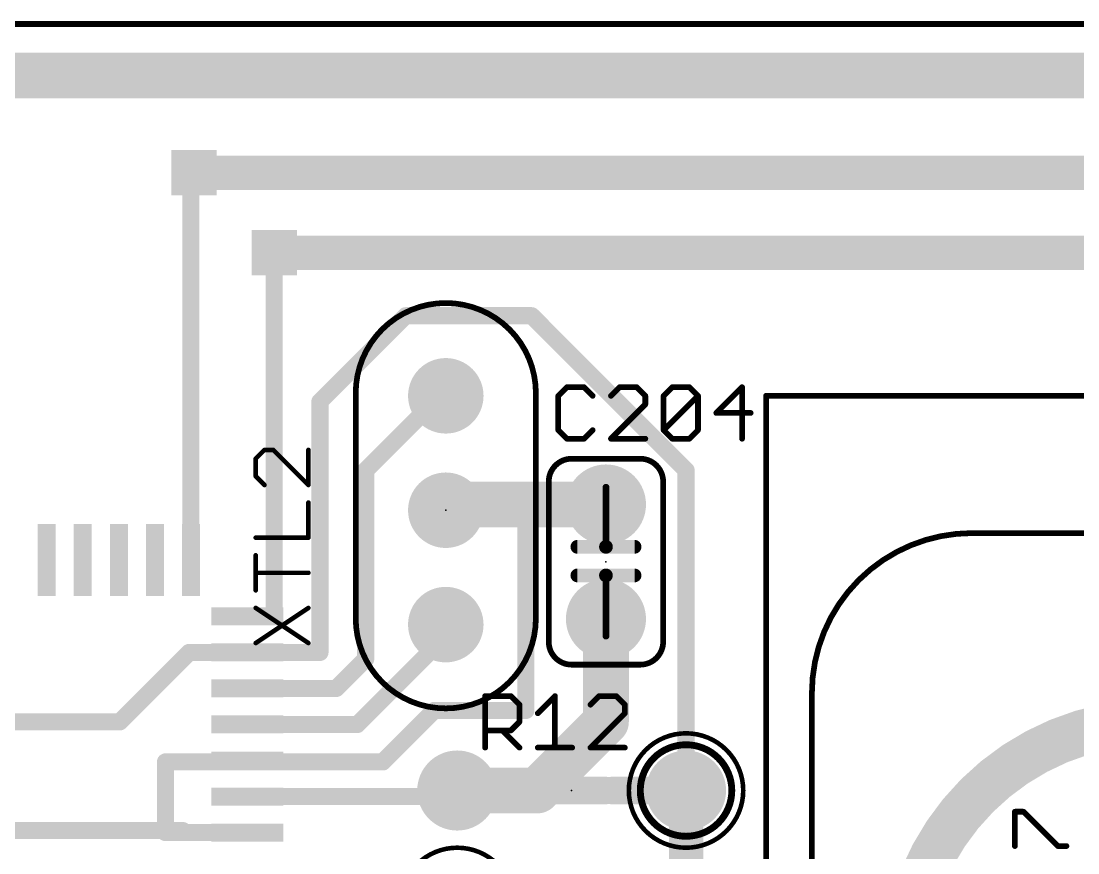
# Model space of a CAD drawing. Extents: x -4 to 220, y -9 to 53.
# Drawn here: x 74.39 to 97.85, y 26.05 to 44.51 of the extents above; entities that cross this region are included whole.
import ezdxf

# ---------------------------------------------------------------- set-up
doc = ezdxf.new("R2010")
doc.units = 0
for name, color, linetype in [('1', 14, 'CONTINUOUS'), ('16', 174, 'CONTINUOUS'), ('17', 94, 'CONTINUOUS'), ('18', 94, 'CONTINUOUS'), ('20', 178, 'CONTINUOUS'), ('21', 251, 'CONTINUOUS'), ('23', 178, 'CONTINUOUS'), ('25', 251, 'CONTINUOUS'), ('51', 251, 'CONTINUOUS')]:
    doc.layers.add(name, color=color, linetype=linetype)

# ---------------------------------------------------------------- blocks, each defined once
blk = doc.blocks.new('ROUNDP')
at = {"const_width": 0.5}
blk.add_lwpolyline([(0, -0.25, 1), (0, 0.25, 1), (0, -0.25)], format="xyb", dxfattribs=at)
blk = doc.blocks.new('RECT')
blk.add_solid([(-0.5, -0.5), (0.5, -0.5), (-0.5, 0.5), (0.5, 0.5)])
blk = doc.blocks.new('SQUAREV')
blk.add_solid([(-0.5, -0.5), (0.5, -0.5), (-0.5, 0.5), (0.5, 0.5)])
blk = doc.blocks.new('ROUNDV')
at = {"const_width": 0.5}
blk.add_lwpolyline([(0, -0.25, 1), (0, 0.25, 1), (0, -0.25)], format="xyb", dxfattribs=at)

msp = doc.modelspace()

# ---------------------------------------------------------------- linework, layer by layer
at = {"layer": '1'}
for points, const_width in [([(0, 44.45), (213.36, 44.45)], 0.127), ([(30.988, 43.307), (175.768, 43.307)], 1.016), ([(78.232, 41.148), (173.101, 41.148)], 0.762), ([(80.01, 39.37), (170.561, 39.37)], 0.762), ([(104.267, 36.195), (90.932, 36.195)], 0.127), ([(90.932, 36.195), (90.932, 24.511)], 0.127), ([(95.504, 33.147), (99.949, 33.147)], 0.127), ([(91.948, 25.4), (91.948, 29.591)], 0.127)]:
    msp.add_lwpolyline(points, dxfattribs=dict(at, const_width=const_width))
for points, const_width in [([(78.232, 41.3385, 1), (78.232, 40.9575)], 0.381), ([(80.01, 39.5605, 1), (80.01, 39.1795)], 0.381), ([(90.9638, 36.195, 1), (90.9002, 36.195)], 0.0635), ([(90.932, 36.2268, 1), (90.932, 36.1632)], 0.0635), ([(95.504, 33.147, 0.4142), (91.948, 29.591)], 0.127), ([(95.504, 33.1788, 1), (95.504, 33.1152)], 0.0635), ([(95.504, 33.1152, 1), (95.504, 33.1788)], 0.0635), ([(91.9798, 29.591, 1), (91.9163, 29.591)], 0.0635), ([(91.9163, 29.591, 1), (91.9798, 29.591)], 0.0635)]:
    msp.add_lwpolyline(points, format="xyb", dxfattribs=dict(at, const_width=const_width))
at = {"layer": '16'}
for points, const_width in [([(70.739, 43.307), (107.823, 43.307)], 1.016), ([(78.161, 32.548), (78.161, 41.148)], 0.381), ([(78.161, 41.148), (78.232, 41.148)], 0.381), ([(80.01, 31.298), (80.01, 39.37)], 0.381), ([(81.026, 36.068), (82.931, 37.973)], 0.381), ([(82.931, 37.973), (85.725, 37.973)], 0.381), ([(85.725, 37.973), (89.154, 34.544)], 0.381), ([(82.042, 34.544), (83.82, 36.322)], 0.381), ([(81.026, 30.498), (81.026, 36.068)], 0.381), ([(82.042, 30.353), (82.042, 34.544)], 0.381), ([(89.154, 34.544), (89.154, 27.432)], 0.381), ([(83.82, 33.782), (87.376, 33.782)], 1.016), ([(85.598, 33.782), (83.82, 33.782)], 0.381), ([(85.598, 29.21), (85.598, 33.782)], 0.381), ([(87.376, 28.956), (87.376, 31.242)], 1.016), ([(79.411, 31.298), (80.01, 31.298)], 0.381), ([(83.82, 31.242), (83.947, 31.242)], 0.381), ([(83.82, 30.861), (83.82, 31.242)], 0.381), ([(81.857, 28.898), (83.82, 30.861)], 0.381), ([(76.581, 28.956), (78.123, 30.498)], 0.381), ([(78.123, 30.498), (79.411, 30.498)], 0.381), ([(79.411, 30.498), (81.026, 30.498)], 0.381), ([(81.387, 29.698), (82.042, 30.353)], 0.381), ([(79.411, 29.698), (81.387, 29.698)], 0.381), ([(82.423, 28.067), (83.566, 29.21)], 0.381), ([(83.566, 29.21), (85.598, 29.21)], 0.381), ([(85.852, 27.432), (87.376, 28.956)], 1.016), ([(71.211, 28.956), (76.581, 28.956)], 0.381), ([(79.411, 28.898), (81.857, 28.898)], 0.381), ([(77.597, 26.498), (77.597, 28.067)], 0.381), ([(77.597, 28.067), (79.411, 28.067)], 0.381), ([(79.411, 28.067), (79.411, 28.098)], 0.381), ([(79.411, 28.067), (82.423, 28.067)], 0.381), ([(84.074, 27.432), (85.852, 27.432)], 1.016), ([(89.154, 27.432), (89.154, 24.892)], 0.762), ([(79.411, 27.298), (84.074, 27.298)], 0.381), ([(84.074, 27.298), (84.074, 27.432)], 0.381), ([(73.025, 26.543), (77.978, 26.543)], 0.381), ([(77.978, 26.498), (77.597, 26.498)], 0.381), ([(77.978, 26.543), (77.978, 26.498)], 0.381), ([(77.978, 26.498), (79.411, 26.498)], 0.381)]:
    msp.add_lwpolyline(points, dxfattribs=dict(at, const_width=const_width))
for points, const_width in [([(78.161, 41.2433, 1), (78.161, 41.0528)], 0.1905), ([(78.2562, 41.148, 1), (78.0658, 41.148)], 0.1905), ([(78.232, 41.0528, 1), (78.232, 41.2433)], 0.1905), ([(80.1052, 39.37, 1), (79.9148, 39.37)], 0.1905), ([(82.931, 38.0682, 1), (82.931, 37.8777)], 0.1905), ([(82.9984, 37.9056, 1), (82.8636, 38.0404)], 0.1905), ([(85.7924, 38.0404, 1), (85.6576, 37.9056)], 0.1905), ([(85.725, 37.8777, 1), (85.725, 38.0682)], 0.1905), ([(83.8874, 36.2546, 1), (83.7526, 36.3894)], 0.1905), ([(80.9586, 36.1354, 1), (81.0934, 36.0006)], 0.1905), ([(81.1213, 36.068, 1), (80.9308, 36.068)], 0.1905), ([(82.1372, 34.544, 1), (81.9468, 34.544)], 0.1905), ([(89.2493, 34.544, 1), (89.0588, 34.544)], 0.1905), ([(81.9746, 34.6114, 1), (82.1094, 34.4766)], 0.1905), ([(89.0866, 34.4766, 1), (89.2214, 34.6114)], 0.1905), ([(83.82, 34.036, 1), (83.82, 33.528)], 0.508), ([(87.376, 33.528, 1), (87.376, 34.036)], 0.508), ([(83.82, 33.8773, 1), (83.82, 33.6868)], 0.1905), ([(85.6932, 33.782, 1), (85.5028, 33.782)], 0.1905), ([(85.598, 33.6868, 1), (85.598, 33.8773)], 0.1905), ([(78.0658, 32.548, 1), (78.2562, 32.548)], 0.1905), ([(87.63, 31.242, 1), (87.122, 31.242)], 0.508), ([(79.411, 31.3933, 1), (79.411, 31.2028)], 0.1905), ([(80.01, 31.2028, 1), (80.01, 31.3933)], 0.1905), ([(79.9148, 31.298, 1), (80.1052, 31.298)], 0.1905), ([(83.82, 31.3373, 1), (83.82, 31.1468)], 0.1905), ([(83.9153, 31.242, 1), (83.7248, 31.242)], 0.1905), ([(83.947, 31.1468, 1), (83.947, 31.3373)], 0.1905), ([(83.8874, 30.7936, 1), (83.7526, 30.9284)], 0.1905), ([(83.7248, 30.861, 1), (83.9153, 30.861)], 0.1905), ([(78.123, 30.5933, 1), (78.123, 30.4028)], 0.1905), ([(78.1904, 30.4306, 1), (78.0556, 30.5654)], 0.1905), ([(79.411, 30.5933, 1), (79.411, 30.4028)], 0.1905), ([(79.411, 30.4028, 1), (79.411, 30.5933)], 0.1905), ([(80.9308, 30.498, 1), (81.1213, 30.498)], 0.1905), ([(81.026, 30.4028, 1), (81.026, 30.5933)], 0.1905), ([(82.1094, 30.2856, 1), (81.9746, 30.4204)], 0.1905), ([(81.9468, 30.353, 1), (82.1372, 30.353)], 0.1905), ([(79.411, 29.7933, 1), (79.411, 29.6028)], 0.1905), ([(81.3196, 29.7654, 1), (81.4544, 29.6306)], 0.1905), ([(81.387, 29.6028, 1), (81.387, 29.7933)], 0.1905), ([(83.566, 29.3053, 1), (83.566, 29.1148)], 0.1905), ([(83.6334, 29.1426, 1), (83.4986, 29.2774)], 0.1905), ([(85.598, 29.1148, 1), (85.598, 29.3053)], 0.1905), ([(87.5556, 28.7764, 1), (87.1964, 29.1356)], 0.508), ([(99.568, 28.956, 0.4142), (93.98, 23.368)], 1.016), ([(76.5136, 29.0234, 1), (76.6484, 28.8886)], 0.1905), ([(76.581, 28.8608, 1), (76.581, 29.0513)], 0.1905), ([(85.5028, 29.21, 1), (85.6932, 29.21)], 0.1905), ([(87.122, 28.956, 1), (87.63, 28.956)], 0.508), ([(79.411, 28.9932, 1), (79.411, 28.8027)], 0.1905), ([(81.7896, 28.9654, 1), (81.9244, 28.8306)], 0.1905), ([(81.857, 28.8027, 1), (81.857, 28.9932)], 0.1905), ([(77.597, 28.1623, 1), (77.597, 27.9718)], 0.1905), ([(77.6923, 28.067, 1), (77.5018, 28.067)], 0.1905), ([(79.411, 28.1623, 1), (79.411, 27.9718)], 0.1905), ([(79.5062, 28.098, 1), (79.3158, 28.098)], 0.1905), ([(79.3158, 28.067, 1), (79.5062, 28.067)], 0.1905), ([(79.411, 27.9718, 1), (79.411, 28.1623)], 0.1905), ([(82.3556, 28.1344, 1), (82.4904, 27.9996)], 0.1905), ([(82.423, 27.9718, 1), (82.423, 28.1623)], 0.1905), ([(84.074, 27.686, 1), (84.074, 27.178)], 0.508), ([(85.852, 27.178, 1), (85.852, 27.686)], 0.508), ([(85.6724, 27.6116, 1), (86.0316, 27.2524)], 0.508), ([(89.3445, 27.432, 1), (88.9635, 27.432)], 0.381), ([(79.411, 27.3933, 1), (79.411, 27.2028)], 0.1905), ([(84.1692, 27.432, 1), (83.9788, 27.432)], 0.1905), ([(84.074, 27.2028, 1), (84.074, 27.3933)], 0.1905), ([(89.0588, 27.432, 1), (89.2493, 27.432)], 0.1905), ([(83.9788, 27.298, 1), (84.1692, 27.298)], 0.1905), ([(77.597, 26.5933, 1), (77.597, 26.4028)], 0.1905), ([(77.5018, 26.498, 1), (77.6923, 26.498)], 0.1905), ([(77.978, 26.5933, 1), (77.978, 26.4028)], 0.1905), ([(78.0733, 26.543, 1), (77.8828, 26.543)], 0.1905), ([(77.8828, 26.498, 1), (78.0733, 26.498)], 0.1905), ([(77.978, 26.4478, 1), (77.978, 26.6383)], 0.1905), ([(77.978, 26.4028, 1), (77.978, 26.5933)], 0.1905), ([(79.411, 26.4028, 1), (79.411, 26.5933)], 0.1905)]:
    msp.add_lwpolyline(points, format="xyb", dxfattribs=dict(at, const_width=const_width))
at = {"layer": '20'}
msp.add_line((213.36, 44.45), (0, 44.45), dxfattribs=at)
at = {"layer": '21'}
for points, const_width in [([(85.82, 36.255, 1), (81.82, 36.255)], 0.127), ([(81.8518, 36.255, 1), (81.7883, 36.255)], 0.0635), ([(81.7883, 36.255, 1), (81.8518, 36.255)], 0.0635), ([(85.8518, 36.255, 1), (85.7883, 36.255)], 0.0635), ([(85.7883, 36.255, 1), (85.8518, 36.255)], 0.0635), ([(86.614, 34.798, 0.4142), (86.106, 34.29)], 0.127), ([(86.614, 34.8298, 1), (86.614, 34.7662)], 0.0635), ([(86.614, 34.7662, 1), (86.614, 34.8298)], 0.0635), ([(88.138, 34.8298, 1), (88.138, 34.7662)], 0.0635), ([(88.646, 34.29, 0.4142), (88.138, 34.798)], 0.127), ([(88.138, 34.7662, 1), (88.138, 34.8298)], 0.0635), ([(86.1378, 34.29, 1), (86.0743, 34.29)], 0.0635), ([(86.0743, 34.29, 1), (86.1378, 34.29)], 0.0635), ([(88.6778, 34.29, 1), (88.6142, 34.29)], 0.0635), ([(88.6142, 34.29, 1), (88.6778, 34.29)], 0.0635), ([(87.4141, 34.163, 1), (87.3379, 34.163)], 0.0762), ([(86.741, 32.9184, 1), (86.741, 32.766)], 0.1524), ([(87.376, 32.9184, 1), (87.376, 32.766)], 0.1524), ([(87.376, 32.766, 1), (87.376, 32.9184)], 0.1524), ([(87.3379, 32.8422, 1), (87.4141, 32.8422)], 0.0762), ([(88.011, 32.766, 1), (88.011, 32.9184)], 0.1524), ([(86.741, 32.2834, 1), (86.741, 32.131)], 0.1524), ([(87.376, 32.2834, 1), (87.376, 32.131)], 0.1524), ([(87.376, 32.131, 1), (87.376, 32.2834)], 0.1524), ([(87.4141, 32.2072, 1), (87.3379, 32.2072)], 0.0762), ([(88.011, 32.131, 1), (88.011, 32.2834)], 0.1524), ([(81.82, 31.255, 1), (85.82, 31.255)], 0.127), ([(81.8518, 31.255, 1), (81.7883, 31.255)], 0.0635), ([(81.7883, 31.255, 1), (81.8518, 31.255)], 0.0635), ([(85.8518, 31.255, 1), (85.7883, 31.255)], 0.0635), ([(85.7883, 31.255, 1), (85.8518, 31.255)], 0.0635), ([(86.106, 30.734, 0.4142), (86.614, 30.226)], 0.127), ([(86.1378, 30.734, 1), (86.0743, 30.734)], 0.0635), ([(86.0743, 30.734, 1), (86.1378, 30.734)], 0.0635), ([(87.3379, 30.861, 1), (87.4141, 30.861)], 0.0762), ([(88.138, 30.226, 0.4142), (88.646, 30.734)], 0.127), ([(88.6778, 30.734, 1), (88.6142, 30.734)], 0.0635), ([(88.6142, 30.734, 1), (88.6778, 30.734)], 0.0635), ([(86.614, 30.2578, 1), (86.614, 30.1943)], 0.0635), ([(86.614, 30.1943, 1), (86.614, 30.2578)], 0.0635), ([(88.138, 30.2578, 1), (88.138, 30.1943)], 0.0635), ([(88.138, 30.1943, 1), (88.138, 30.2578)], 0.0635), ([(89.154, 26.162, 1), (89.154, 28.702, 1), (89.154, 26.162)], 0.1016), ([(85.852, 27.5844, 1), (85.852, 27.2796)], 0.3048), ([(87.376, 27.2796, 1), (87.376, 27.5844)], 0.3048), ([(84.074, 23.622, 1), (84.074, 26.162, 1), (84.074, 23.622)], 0.1016)]:
    msp.add_lwpolyline(points, format="xyb", dxfattribs=dict(at, const_width=const_width))
for points, const_width in [([(81.82, 31.255), (81.82, 36.255)], 0.127), ([(85.82, 36.255), (85.82, 31.255)], 0.127), ([(86.614, 34.798), (88.138, 34.798)], 0.127), ([(86.106, 30.734), (86.106, 34.29)], 0.127), ([(88.646, 34.29), (88.646, 30.734)], 0.127), ([(87.376, 32.8422), (87.376, 34.163)], 0.1524), ([(86.741, 32.8422), (87.376, 32.8422)], 0.3048), ([(87.376, 32.8422), (88.011, 32.8422)], 0.3048), ([(86.741, 32.2072), (87.376, 32.2072)], 0.3048), ([(87.376, 32.2072), (88.011, 32.2072)], 0.3048), ([(87.376, 32.2072), (87.376, 30.861)], 0.1524), ([(88.138, 30.226), (86.614, 30.226)], 0.127), ([(87.376, 27.432), (85.852, 27.432)], 0.6096)]:
    msp.add_lwpolyline(points, dxfattribs=dict(at, const_width=const_width))
at = {"layer": '23'}
for p in [(83.82, 33.655), (87.376, 32.512), (86.614, 27.432)]:
    msp.add_point(p, dxfattribs=at)
at = {"layer": '25'}
for points, const_width in [([(86.5086, 36.3865), (86.3179, 36.1958)], 0.127), ([(86.8899, 36.3865), (86.5086, 36.3865)], 0.127), ([(87.0806, 36.1958), (86.8899, 36.3865)], 0.127), ([(87.678, 36.3865), (87.4873, 36.1958)], 0.127), ([(88.0593, 36.3865), (87.678, 36.3865)], 0.127), ([(88.2499, 36.1958), (88.0593, 36.3865)], 0.127), ([(88.6567, 36.1958), (88.8474, 36.3865)], 0.127), ([(88.8474, 36.3865), (89.2287, 36.3865)], 0.127), ([(89.2287, 36.3865), (89.4193, 36.1958)], 0.127), ([(90.3981, 36.3865), (89.8261, 35.8145)], 0.127), ([(90.3981, 35.2425), (90.3981, 36.3865)], 0.127), ([(86.3179, 36.1958), (86.3179, 35.4332)], 0.127), ([(88.2499, 36.0052), (88.2499, 36.1958)], 0.127), ([(88.6567, 35.4332), (88.6567, 36.1958)], 0.127), ([(88.6567, 35.4332), (89.4193, 36.1958)], 0.127), ([(89.4193, 36.1958), (89.4193, 35.4332)], 0.127), ([(87.4873, 35.2425), (88.2499, 36.0052)], 0.127), ([(89.8261, 35.8145), (90.5887, 35.8145)], 0.127), ([(86.3179, 35.4332), (86.5086, 35.2425)], 0.127), ([(86.8899, 35.2425), (87.0806, 35.4332)], 0.127), ([(88.8474, 35.2425), (88.6567, 35.4332)], 0.127), ([(89.4193, 35.4332), (89.2287, 35.2425)], 0.127), ([(86.5086, 35.2425), (86.8899, 35.2425)], 0.127), ([(88.2499, 35.2425), (87.4873, 35.2425)], 0.127), ([(89.2287, 35.2425), (88.8474, 35.2425)], 0.127), ([(79.7947, 34.9936), (79.5998, 34.7987)], 0.1016), ([(79.9896, 34.9936), (79.7947, 34.9936)], 0.1016), ([(80.7692, 34.214), (79.9896, 34.9936)], 0.1016), ([(80.7692, 34.9936), (80.7692, 34.214)], 0.1016), ([(79.5998, 34.7987), (79.5998, 34.4089)], 0.1016), ([(79.5998, 34.4089), (79.7947, 34.214)], 0.1016), ([(80.7692, 33.0446), (80.7692, 33.8242)], 0.1016), ([(79.5998, 33.0446), (80.7692, 33.0446)], 0.1016), ([(79.5998, 31.8752), (79.5998, 32.6548)], 0.1016), ([(80.7692, 32.265), (79.5998, 32.265)], 0.1016), ([(79.5998, 30.7058), (80.7692, 31.4854)], 0.1016), ([(79.5998, 31.4854), (80.7692, 30.7058)], 0.1016), ([(84.6933, 28.3845), (84.6933, 29.5285)], 0.127), ([(84.6933, 29.5285), (85.2653, 29.5285)], 0.127), ([(85.2653, 29.5285), (85.456, 29.3378)], 0.127), ([(85.8627, 29.1471), (86.244, 29.5285)], 0.127), ([(86.244, 29.5285), (86.244, 28.3845)], 0.127), ([(87.2228, 29.5285), (87.0321, 29.3378)], 0.127), ([(87.6041, 29.5285), (87.2228, 29.5285)], 0.127), ([(87.7947, 29.3378), (87.6041, 29.5285)], 0.127), ([(85.456, 29.3378), (85.456, 28.9565)], 0.127), ([(87.7947, 29.1471), (87.7947, 29.3378)], 0.127), ([(87.0321, 28.3845), (87.7947, 29.1471)], 0.127), ([(85.456, 28.9565), (85.2653, 28.7658)], 0.127), ([(85.2653, 28.7658), (84.6933, 28.7658)], 0.127), ([(85.0746, 28.7658), (85.456, 28.3845)], 0.127), ([(85.8627, 28.3845), (86.6253, 28.3845)], 0.127), ([(87.7947, 28.3845), (87.0321, 28.3845)], 0.127), ([(96.4555, 26.1991), (96.4555, 26.9618)], 0.127), ([(96.4555, 26.9618), (96.6462, 26.9618)], 0.127), ([(96.6462, 26.9618), (97.4088, 26.1991)], 0.127), ([(97.4088, 26.1991), (97.5995, 26.1991)], 0.127)]:
    msp.add_lwpolyline(points, dxfattribs=dict(at, const_width=const_width))
for points, const_width in [([(86.5086, 36.4182, 1), (86.5086, 36.3547)], 0.0635), ([(86.531, 36.364, 1), (86.4861, 36.4089)], 0.0635), ([(86.9123, 36.4089, 1), (86.8674, 36.364)], 0.0635), ([(86.8899, 36.3547, 1), (86.8899, 36.4182)], 0.0635), ([(87.678, 36.4182, 1), (87.678, 36.3547)], 0.0635), ([(87.7004, 36.364, 1), (87.6555, 36.4089)], 0.0635), ([(88.0817, 36.4089, 1), (88.0368, 36.364)], 0.0635), ([(88.0593, 36.3547, 1), (88.0593, 36.4182)], 0.0635), ([(88.8474, 36.4182, 1), (88.8474, 36.3547)], 0.0635), ([(88.8698, 36.364, 1), (88.8249, 36.4089)], 0.0635), ([(89.2511, 36.4089, 1), (89.2062, 36.364)], 0.0635), ([(89.2287, 36.3547, 1), (89.2287, 36.4182)], 0.0635), ([(90.4298, 36.3865, 1), (90.3663, 36.3865)], 0.0635), ([(90.4205, 36.364, 1), (90.3756, 36.4089)], 0.0635), ([(86.3497, 36.1958, 1), (86.2862, 36.1958)], 0.0635), ([(86.2955, 36.2183, 1), (86.3404, 36.1734)], 0.0635), ([(87.0581, 36.1734, 1), (87.103, 36.2183)], 0.0635), ([(87.4648, 36.2183, 1), (87.5098, 36.1734)], 0.0635), ([(88.2817, 36.1958, 1), (88.2182, 36.1958)], 0.0635), ([(88.2275, 36.1734, 1), (88.2724, 36.2183)], 0.0635), ([(88.6884, 36.1958, 1), (88.6249, 36.1958)], 0.0635), ([(88.6342, 36.2183, 1), (88.6791, 36.1734)], 0.0635), ([(89.4511, 36.1958, 1), (89.3876, 36.1958)], 0.0635), ([(89.4418, 36.1734, 1), (89.3969, 36.2183)], 0.0635), ([(89.3969, 36.1734, 1), (89.4418, 36.2183)], 0.0635), ([(88.2182, 36.0052, 1), (88.2817, 36.0052)], 0.0635), ([(88.2724, 35.9827, 1), (88.2275, 36.0276)], 0.0635), ([(89.8261, 35.8462, 1), (89.8261, 35.7827)], 0.0635), ([(89.8036, 35.8369, 1), (89.8485, 35.792)], 0.0635), ([(90.5887, 35.7827, 1), (90.5887, 35.8462)], 0.0635), ([(86.2862, 35.4332, 1), (86.3497, 35.4332)], 0.0635), ([(86.3404, 35.4556, 1), (86.2955, 35.4107)], 0.0635), ([(87.103, 35.4107, 1), (87.0581, 35.4556)], 0.0635), ([(88.6249, 35.4332, 1), (88.6884, 35.4332)], 0.0635), ([(88.6791, 35.4556, 1), (88.6342, 35.4107)], 0.0635), ([(88.6342, 35.4556, 1), (88.6791, 35.4107)], 0.0635), ([(89.3876, 35.4332, 1), (89.4511, 35.4332)], 0.0635), ([(89.4418, 35.4107, 1), (89.3969, 35.4556)], 0.0635), ([(86.5086, 35.2743, 1), (86.5086, 35.2107)], 0.0635), ([(86.4861, 35.22, 1), (86.531, 35.265)], 0.0635), ([(86.8674, 35.265, 1), (86.9123, 35.22)], 0.0635), ([(86.8899, 35.2107, 1), (86.8899, 35.2743)], 0.0635), ([(87.4873, 35.2743, 1), (87.4873, 35.2107)], 0.0635), ([(87.4648, 35.265, 1), (87.5098, 35.22)], 0.0635), ([(88.2499, 35.2107, 1), (88.2499, 35.2743)], 0.0635), ([(88.8474, 35.2743, 1), (88.8474, 35.2107)], 0.0635), ([(88.8249, 35.22, 1), (88.8698, 35.265)], 0.0635), ([(89.2062, 35.265, 1), (89.2511, 35.22)], 0.0635), ([(89.2287, 35.2107, 1), (89.2287, 35.2743)], 0.0635), ([(90.3663, 35.2425, 1), (90.4298, 35.2425)], 0.0635), ([(79.7947, 35.019, 1), (79.7947, 34.9682)], 0.0508), ([(79.8127, 34.9756, 1), (79.7767, 35.0115)], 0.0508), ([(80.0076, 35.0115, 1), (79.9716, 34.9756)], 0.0508), ([(79.9896, 34.9682, 1), (79.9896, 35.019)], 0.0508), ([(80.7946, 34.9936, 1), (80.7438, 34.9936)], 0.0508), ([(79.6252, 34.7987, 1), (79.5744, 34.7987)], 0.0508), ([(79.5818, 34.8166, 1), (79.6178, 34.7807)], 0.0508), ([(79.6178, 34.4268, 1), (79.5818, 34.3909)], 0.0508), ([(79.5744, 34.4089, 1), (79.6252, 34.4089)], 0.0508), ([(79.7767, 34.196, 1), (79.8127, 34.232)], 0.0508), ([(80.7512, 34.196, 1), (80.7872, 34.232)], 0.0508), ([(80.7438, 34.214, 1), (80.7946, 34.214)], 0.0508), ([(80.7946, 33.8242, 1), (80.7438, 33.8242)], 0.0508), ([(79.5998, 33.07, 1), (79.5998, 33.0192)], 0.0508), ([(80.7692, 33.0192, 1), (80.7692, 33.07)], 0.0508), ([(80.7438, 33.0446, 1), (80.7946, 33.0446)], 0.0508), ([(79.6252, 32.6548, 1), (79.5744, 32.6548)], 0.0508), ([(79.5998, 32.2904, 1), (79.5998, 32.2396)], 0.0508), ([(80.7692, 32.2396, 1), (80.7692, 32.2904)], 0.0508), ([(79.5744, 31.8752, 1), (79.6252, 31.8752)], 0.0508), ([(79.6139, 31.5065, 1), (79.5857, 31.4643)], 0.0508), ([(80.7833, 31.4643, 1), (80.7551, 31.5065)], 0.0508), ([(79.5857, 30.7269, 1), (79.6139, 30.6847)], 0.0508), ([(80.7551, 30.6847, 1), (80.7833, 30.7269)], 0.0508), ([(84.6933, 29.5602, 1), (84.6933, 29.4967)], 0.0635), ([(84.7251, 29.5285, 1), (84.6616, 29.5285)], 0.0635), ([(85.2877, 29.5509, 1), (85.2428, 29.506)], 0.0635), ([(85.2653, 29.4967, 1), (85.2653, 29.5602)], 0.0635), ([(86.2758, 29.5285, 1), (86.2123, 29.5285)], 0.0635), ([(86.2665, 29.506, 1), (86.2216, 29.5509)], 0.0635), ([(87.2228, 29.5602, 1), (87.2228, 29.4967)], 0.0635), ([(87.2452, 29.506, 1), (87.2003, 29.5509)], 0.0635), ([(87.6265, 29.5509, 1), (87.5816, 29.506)], 0.0635), ([(87.6041, 29.4967, 1), (87.6041, 29.5602)], 0.0635), ([(85.4877, 29.3378, 1), (85.4242, 29.3378)], 0.0635), ([(85.4335, 29.3154, 1), (85.4784, 29.3603)], 0.0635), ([(87.0096, 29.3603, 1), (87.0545, 29.3154)], 0.0635), ([(87.8265, 29.3378, 1), (87.763, 29.3378)], 0.0635), ([(87.7723, 29.3154, 1), (87.8172, 29.3603)], 0.0635), ([(85.8402, 29.1696, 1), (85.8852, 29.1247)], 0.0635), ([(87.763, 29.1471, 1), (87.8265, 29.1471)], 0.0635), ([(87.8172, 29.1247, 1), (87.7723, 29.1696)], 0.0635), ([(85.4242, 28.9565, 1), (85.4877, 28.9565)], 0.0635), ([(85.4784, 28.934, 1), (85.4335, 28.9789)], 0.0635), ([(84.6933, 28.7976, 1), (84.6933, 28.7341)], 0.0635), ([(85.0971, 28.7883, 1), (85.0522, 28.7434)], 0.0635), ([(85.2428, 28.7883, 1), (85.2877, 28.7434)], 0.0635), ([(85.2653, 28.7341, 1), (85.2653, 28.7976)], 0.0635), ([(84.6616, 28.3845, 1), (84.7251, 28.3845)], 0.0635), ([(85.4335, 28.362, 1), (85.4784, 28.407)], 0.0635), ([(85.8627, 28.4163, 1), (85.8627, 28.3528)], 0.0635), ([(86.2123, 28.3845, 1), (86.2758, 28.3845)], 0.0635), ([(86.6253, 28.3528, 1), (86.6253, 28.4163)], 0.0635), ([(87.0096, 28.407, 1), (87.0545, 28.362)], 0.0635), ([(87.0321, 28.4163, 1), (87.0321, 28.3528)], 0.0635), ([(87.7947, 28.3528, 1), (87.7947, 28.4163)], 0.0635), ([(96.4873, 26.9618, 1), (96.4238, 26.9618)], 0.0635), ([(96.4555, 26.9935, 1), (96.4555, 26.93)], 0.0635), ([(96.6686, 26.9842, 1), (96.6237, 26.9393)], 0.0635), ([(96.6462, 26.93, 1), (96.6462, 26.9935)], 0.0635), ([(96.4238, 26.1991, 1), (96.4873, 26.1991)], 0.0635), ([(97.4088, 26.2309, 1), (97.4088, 26.1674)], 0.0635), ([(97.3864, 26.1766, 1), (97.4313, 26.2216)], 0.0635), ([(97.5995, 26.1674, 1), (97.5995, 26.2309)], 0.0635)]:
    msp.add_lwpolyline(points, format="xyb", dxfattribs=dict(at, const_width=const_width))
at = {"layer": '51'}
for points, const_width in [([(89.154, 26.416, 1), (89.154, 28.448, 1), (89.154, 26.416)], 0.1524), ([(84.074, 27.5844, 1), (84.074, 27.2796)], 0.3048), ([(85.725, 27.2796, 1), (85.725, 27.5844)], 0.3048), ([(87.503, 27.5844, 1), (87.503, 27.2796)], 0.3048), ([(89.154, 27.2796, 1), (89.154, 27.5844)], 0.3048)]:
    msp.add_lwpolyline(points, format="xyb", dxfattribs=dict(at, const_width=const_width))
at = {"layer": '51', "const_width": 0.6096}
for points in [[(85.725, 27.432), (84.074, 27.432)], [(89.154, 27.432), (87.503, 27.432)]]:
    msp.add_lwpolyline(points, dxfattribs=at)

# ---------------------------------------------------------------- block references
at = {"layer": '16', "xscale": 0.4, "yscale": 1.6}
for p in [(74.961, 32.548), (75.761, 32.548), (76.561, 32.548), (77.361, 32.548), (78.161, 32.548)]:
    msp.add_blockref('RECT', p, dxfattribs=at)
at = {"layer": '16', "xscale": 0.4, "yscale": 1.6, "rotation": 270}
for p in [(79.411, 31.298), (79.411, 30.498), (79.411, 29.698), (79.411, 28.898), (79.411, 28.098), (79.411, 27.298), (79.411, 26.498)]:
    msp.add_blockref('RECT', p, dxfattribs=at)
at = {"layer": '17'}
for p, xscale, yscale, rotation in [((83.82, 36.195), 1.6764, 1.6764, 90), ((83.82, 36.195), 1.6764, 1.6764, 90), ((83.82, 36.195), 1.3208, 1.3208, 90), ((83.82, 36.195), 1.3208, 1.3208, 90), ((83.82, 36.195), 1.3208, 1.3208, 90), ((83.82, 36.195), 1.3208, 1.3208, 90), ((83.82, 36.195), 1.3208, 1.3208, 90), ((83.82, 36.195), 1.3208, 1.3208, 90), ((83.82, 36.195), 1.3208, 1.3208, 90), ((83.82, 36.195), 1.3208, 1.3208, 90), ((83.82, 36.195), 1.3208, 1.3208, 90), ((83.82, 36.195), 1.3208, 1.3208, 90), ((83.82, 36.195), 1.3208, 1.3208, 90), ((83.82, 36.195), 1.3208, 1.3208, 90), ((83.82, 36.195), 1.3208, 1.3208, 90), ((83.82, 36.195), 1.3208, 1.3208, 90), ((83.82, 33.655), 1.6764, 1.6764, 90), ((83.82, 33.655), 1.6764, 1.6764, 90), ((87.376, 33.782), 1.778, 1.778, 90), ((87.376, 33.782), 1.778, 1.778, 90), ((87.376, 33.782), 1.508, 1.508, 90), ((87.376, 33.782), 1.508, 1.508, 90), ((87.376, 33.782), 1.508, 1.508, 90), ((87.376, 33.782), 1.508, 1.508, 90), ((87.376, 33.782), 1.508, 1.508, 90), ((87.376, 33.782), 1.508, 1.508, 90), ((87.376, 33.782), 1.508, 1.508, 90), ((87.376, 33.782), 1.508, 1.508, 90), ((87.376, 33.782), 1.508, 1.508, 90), ((87.376, 33.782), 1.508, 1.508, 90), ((87.376, 33.782), 1.508, 1.508, 90), ((87.376, 33.782), 1.508, 1.508, 90), ((87.376, 33.782), 1.508, 1.508, 90), ((87.376, 33.782), 1.508, 1.508, 90), ((83.82, 33.655), 1.3208, 1.3208, 90), ((83.82, 33.655), 1.3208, 1.3208, 90), ((83.82, 33.655), 1.3208, 1.3208, 90), ((83.82, 33.655), 1.3208, 1.3208, 90), ((83.82, 33.655), 1.3208, 1.3208, 90), ((83.82, 33.655), 1.3208, 1.3208, 90), ((83.82, 33.655), 1.3208, 1.3208, 90), ((83.82, 33.655), 1.3208, 1.3208, 90), ((83.82, 33.655), 1.3208, 1.3208, 90), ((83.82, 33.655), 1.3208, 1.3208, 90), ((83.82, 33.655), 1.3208, 1.3208, 90), ((83.82, 33.655), 1.3208, 1.3208, 90), ((83.82, 33.655), 1.3208, 1.3208, 90), ((83.82, 33.655), 1.3208, 1.3208, 90), ((83.82, 31.115), 1.6764, 1.6764, 90), ((83.82, 31.115), 1.6764, 1.6764, 90), ((87.376, 31.242), 1.778, 1.778, 90), ((87.376, 31.242), 1.778, 1.778, 90), ((87.376, 31.242), 1.508, 1.508, 90), ((87.376, 31.242), 1.508, 1.508, 90), ((87.376, 31.242), 1.508, 1.508, 90), ((87.376, 31.242), 1.508, 1.508, 90), ((87.376, 31.242), 1.508, 1.508, 90), ((87.376, 31.242), 1.508, 1.508, 90), ((87.376, 31.242), 1.508, 1.508, 90), ((87.376, 31.242), 1.508, 1.508, 90), ((87.376, 31.242), 1.508, 1.508, 90), ((87.376, 31.242), 1.508, 1.508, 90), ((87.376, 31.242), 1.508, 1.508, 90), ((87.376, 31.242), 1.508, 1.508, 90), ((87.376, 31.242), 1.508, 1.508, 90), ((87.376, 31.242), 1.508, 1.508, 90), ((83.82, 31.115), 1.3208, 1.3208, 90), ((83.82, 31.115), 1.3208, 1.3208, 90), ((83.82, 31.115), 1.3208, 1.3208, 90), ((83.82, 31.115), 1.3208, 1.3208, 90), ((83.82, 31.115), 1.3208, 1.3208, 90), ((83.82, 31.115), 1.3208, 1.3208, 90), ((83.82, 31.115), 1.3208, 1.3208, 90), ((83.82, 31.115), 1.3208, 1.3208, 90), ((83.82, 31.115), 1.3208, 1.3208, 90), ((83.82, 31.115), 1.3208, 1.3208, 90), ((83.82, 31.115), 1.3208, 1.3208, 90), ((83.82, 31.115), 1.3208, 1.3208, 90), ((83.82, 31.115), 1.3208, 1.3208, 90), ((83.82, 31.115), 1.3208, 1.3208, 90), ((84.074, 27.432), 1.778, 1.778, 180), ((84.074, 27.432), 1.778, 1.778, 180), ((84.074, 27.432), 1.508, 1.508, 180), ((84.074, 27.432), 1.508, 1.508, 180), ((84.074, 27.432), 1.508, 1.508, 180), ((84.074, 27.432), 1.508, 1.508, 180), ((84.074, 27.432), 1.508, 1.508, 180), ((84.074, 27.432), 1.508, 1.508, 180), ((84.074, 27.432), 1.508, 1.508, 180), ((84.074, 27.432), 1.508, 1.508, 180), ((84.074, 27.432), 1.508, 1.508, 180), ((84.074, 27.432), 1.508, 1.508, 180), ((84.074, 27.432), 1.508, 1.508, 180), ((84.074, 27.432), 1.508, 1.508, 180), ((84.074, 27.432), 1.508, 1.508, 180), ((84.074, 27.432), 1.508, 1.508, 180), ((89.154, 27.432), 1.778, 1.778, 180), ((89.154, 27.432), 1.778, 1.778, 180), ((89.154, 27.432), 1.508, 1.508, 180), ((89.154, 27.432), 1.508, 1.508, 180), ((89.154, 27.432), 1.508, 1.508, 180), ((89.154, 27.432), 1.508, 1.508, 180), ((89.154, 27.432), 1.508, 1.508, 180), ((89.154, 27.432), 1.508, 1.508, 180), ((89.154, 27.432), 1.508, 1.508, 180), ((89.154, 27.432), 1.508, 1.508, 180), ((89.154, 27.432), 1.508, 1.508, 180), ((89.154, 27.432), 1.508, 1.508, 180), ((89.154, 27.432), 1.508, 1.508, 180), ((89.154, 27.432), 1.508, 1.508, 180), ((89.154, 27.432), 1.508, 1.508, 180), ((89.154, 27.432), 1.508, 1.508, 180)]:
    msp.add_blockref('ROUNDP', p, dxfattribs=dict(at, xscale=xscale, yscale=yscale, rotation=rotation))
at = {"layer": '18', "xscale": 1.0064, "yscale": 1.0064}
for name, p in [('SQUAREV', (78.232, 41.148)), ('ROUNDV', (78.232, 41.148)), ('ROUNDV', (78.232, 41.148)), ('ROUNDV', (78.232, 41.148)), ('ROUNDV', (78.232, 41.148)), ('ROUNDV', (78.232, 41.148)), ('ROUNDV', (78.232, 41.148)), ('ROUNDV', (78.232, 41.148)), ('ROUNDV', (78.232, 41.148)), ('ROUNDV', (78.232, 41.148)), ('ROUNDV', (78.232, 41.148)), ('ROUNDV', (78.232, 41.148)), ('ROUNDV', (78.232, 41.148)), ('ROUNDV', (78.232, 41.148)), ('ROUNDV', (78.232, 41.148)), ('SQUAREV', (78.232, 41.148)), ('SQUAREV', (80.01, 39.37)), ('ROUNDV', (80.01, 39.37)), ('ROUNDV', (80.01, 39.37)), ('ROUNDV', (80.01, 39.37)), ('ROUNDV', (80.01, 39.37)), ('ROUNDV', (80.01, 39.37)), ('ROUNDV', (80.01, 39.37)), ('ROUNDV', (80.01, 39.37)), ('ROUNDV', (80.01, 39.37)), ('ROUNDV', (80.01, 39.37)), ('ROUNDV', (80.01, 39.37)), ('ROUNDV', (80.01, 39.37)), ('ROUNDV', (80.01, 39.37)), ('ROUNDV', (80.01, 39.37)), ('ROUNDV', (80.01, 39.37)), ('SQUAREV', (80.01, 39.37))]:
    msp.add_blockref(name, p, dxfattribs=at)

doc.saveas('drawing.dxf')
